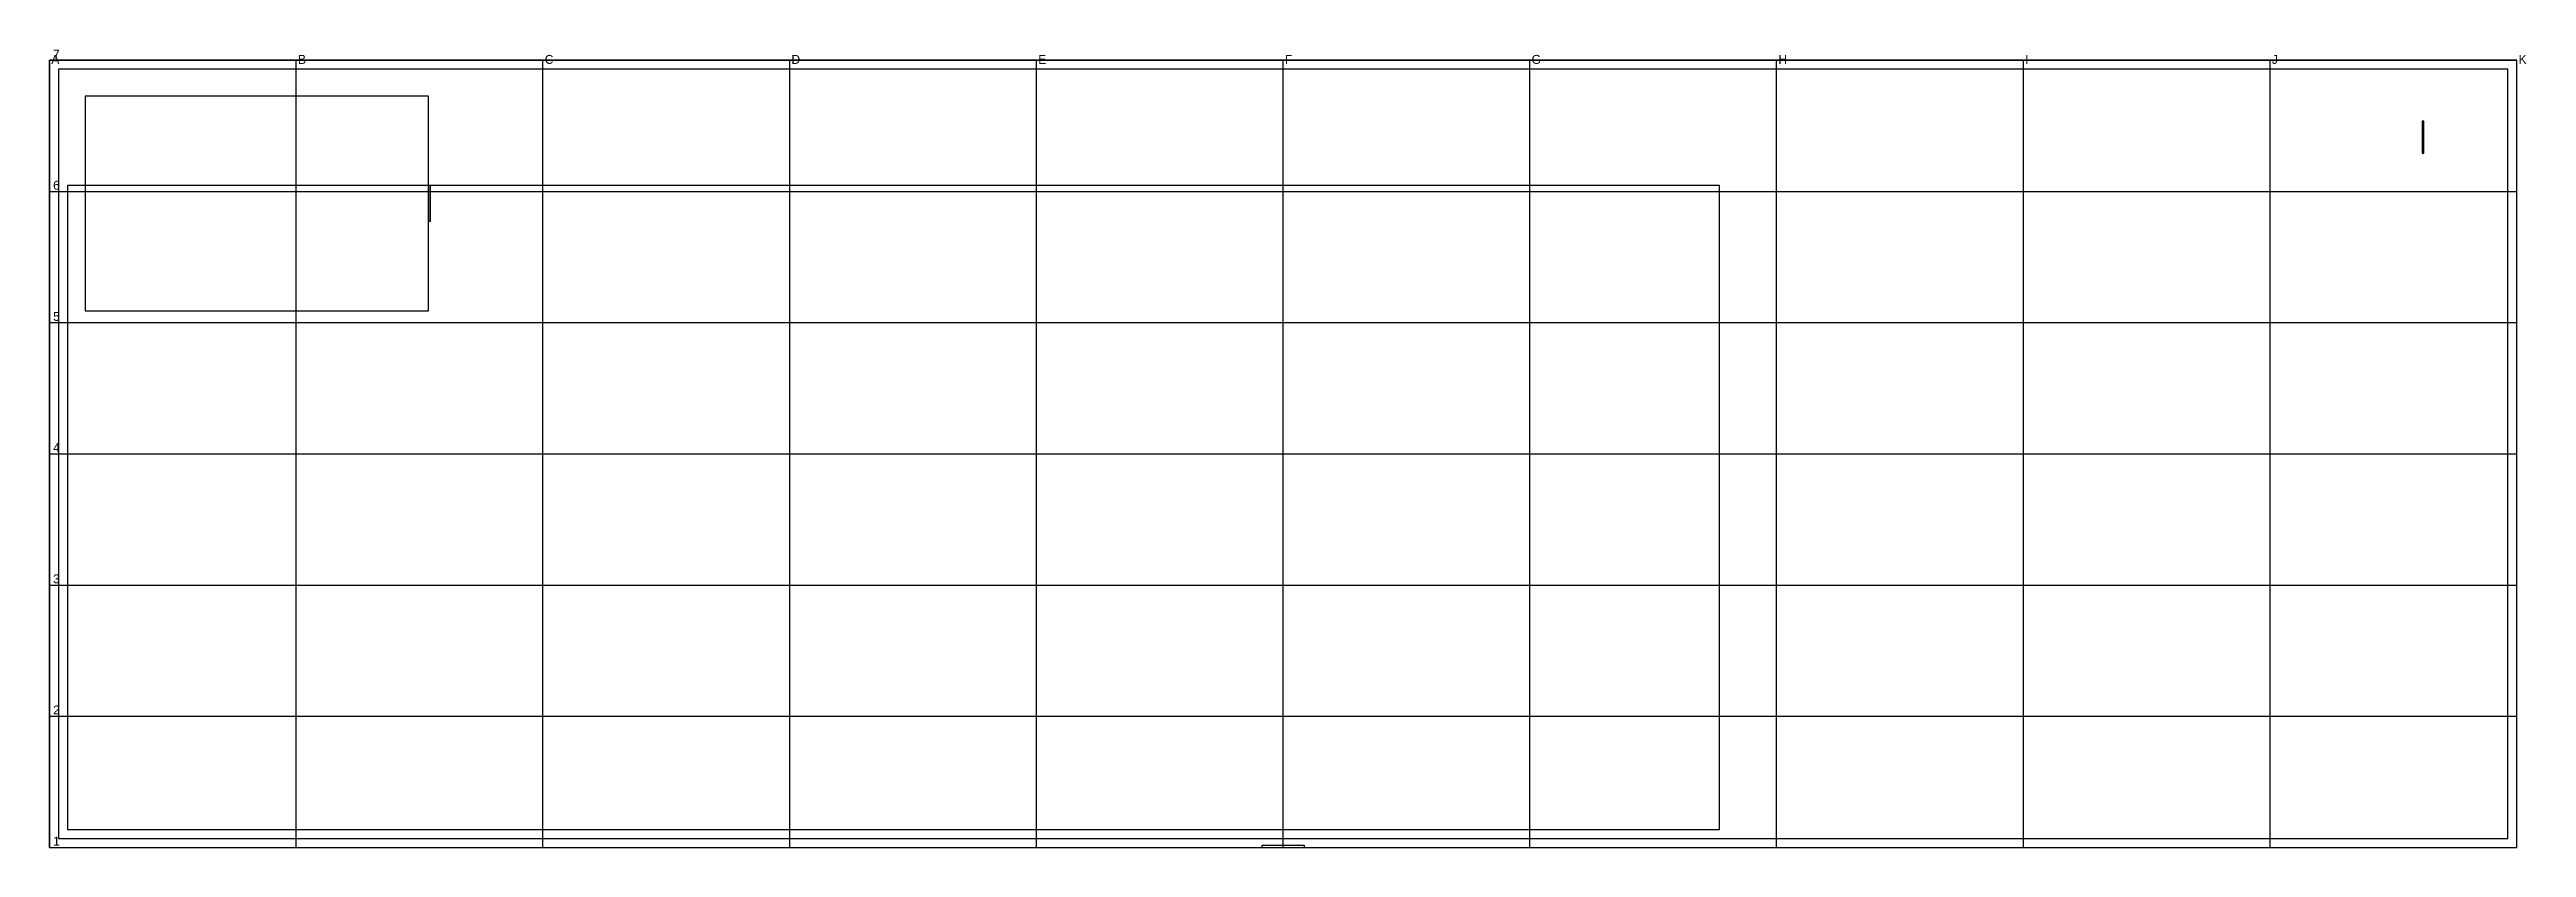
# Model space of a CAD drawing. Header units: metres. Extents: x 0 to 69.3, y 0 to 22.3.
import ezdxf

# ---------------------------------------------------------------- set-up
doc = ezdxf.new("R2010")
doc.units = ezdxf.units.M

msp = doc.modelspace()

# ---------------------------------------------------------------- linework, layer by layer
at = {"layer": 'A-DOOR', "color": 7}
for points in [[(66.35, 19.4), (66.4, 19.4), (66.4, 20.3), (66.35, 20.3), (66.35, 19.4)], [(10.6, 17.5), (10.65, 17.5), (10.65, 18.5), (10.6, 18.5), (10.6, 17.5)], [(33.9, 0), (35.1, 0), (35.1, 0.05), (33.9, 0.05), (33.9, 0)]]:
    msp.add_lwpolyline(points, dxfattribs=at)
at = {"layer": 'A-GRID', "color": 8}
for points in [[(0, 0), (0, 22)], [(0, 22), (69, 22)], [(6.9, 0), (6.9, 22)], [(13.8, 0), (13.8, 22)], [(20.7, 0), (20.7, 22)], [(27.6, 0), (27.6, 22)], [(34.5, 0), (34.5, 22)], [(41.4, 0), (41.4, 22)], [(48.3, 0), (48.3, 22)], [(55.2, 0), (55.2, 22)], [(62.1, 0), (62.1, 22)], [(69, 0), (69, 22)], [(0, 18.333), (69, 18.333)], [(0, 14.667), (69, 14.667)], [(0, 11), (69, 11)], [(0, 7.333), (69, 7.333)], [(0, 3.667), (69, 3.667)], [(0, 0), (69, 0)]]:
    msp.add_lwpolyline(points, dxfattribs=at)
at = {"layer": 'A-WALL-EXT', "color": 7}
msp.add_lwpolyline([(0, 0), (69, 0), (69, 22), (0, 22), (0, 0)], dxfattribs=at)
at = {"layer": 'A-WALL-INT', "color": 1}
for points in [[(0.25, 0.25), (68.75, 0.25), (68.75, 21.75), (0.25, 21.75), (0.25, 0.25)], [(0.5, 0.5), (46.7, 0.5), (46.7, 18.5), (0.5, 18.5), (0.5, 0.5)]]:
    msp.add_lwpolyline(points, dxfattribs=at)
at = {"layer": 'A-WALL-INT', "color": 7}
msp.add_lwpolyline([(1, 15), (10.6, 15), (10.6, 21), (1, 21), (1, 15)], dxfattribs=at)

# ---------------------------------------------------------------- texts
at = {"layer": 'A-GRID', "color": 7}
for s, p in [('7', (0.1, 22.05)), ('A', (0.05, 21.9)), ('B', (6.95, 21.9)), ('C', (13.85, 21.9)), ('D', (20.75, 21.9)), ('E', (27.65, 21.9)), ('F', (34.55, 21.9)), ('G', (41.45, 21.9)), ('H', (48.35, 21.9)), ('I', (55.25, 21.9)), ('J', (62.15, 21.9)), ('K', (69.05, 21.9)), ('6', (0.1, 18.383)), ('5', (0.1, 14.717)), ('4', (0.1, 11.05)), ('3', (0.1, 7.383)), ('2', (0.1, 3.717)), ('1', (0.1, 0.05))]:
    msp.add_text(s, height=0.25, dxfattribs=at).set_placement(p)

doc.saveas('drawing.dxf')
